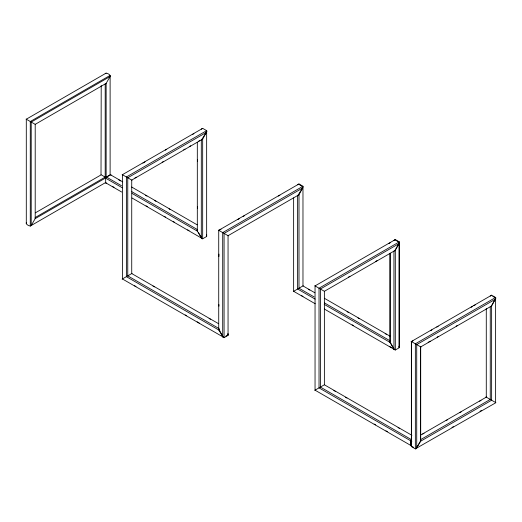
<?xml version="1.0" encoding="UTF-8"?>
<svg xmlns="http://www.w3.org/2000/svg" width="522" height="522" viewBox="0 0 522 522"><rect width="100%" height="100%" fill="white"/><g stroke="black" fill="none" stroke-linecap="round" stroke-linejoin="round"><path stroke-width="0.78" d="M410.931 440.431L410.899 445.259M197.114 229.745L197.316 231.096L201.988 238.717L202.673 238.782L206.653 236.486L206.653 234.907M197.394 230.045L197.531 230.972M218.522 328.606L218.725 329.963L223.39 337.577L224.075 337.649L228.055 335.346L228.055 333.767M218.796 328.906L222.522 336.044M26.296 222.672C25.186 224.186 30.459 227.227 31.216 225.511L35.202 218.614L35.202 217.53L105.196 177.115L105.196 83.938L106.136 83.396L110.116 76.499C111.225 74.985 105.953 71.938 105.196 73.654M201.303 237.993L201.303 139.922L202.673 139.126L206.934 131.276L206.653 130.65L202.673 128.353L201.303 129.143M399.297 346.125L399.297 347.704L395.311 350.008L393.94 349.211L393.94 251.141L395.311 250.351L399.578 242.502L399.297 241.869L395.311 239.572L393.94 240.361M411.369 444.985L411.369 446.571L415.349 448.868L416.034 448.803L420.699 441.181L420.699 439.602L490.262 399.434L490.262 306.753L491.633 305.957L495.9 298.108L495.619 297.481L491.633 295.184L490.262 295.974M411.584 445.109L411.584 446.199L411.584 341.649L412.98 340.84M416.902 447.263L420.484 441.057L420.484 439.968M302.76 187.718L298.042 195.202M491.424 305.833L495.404 298.943M297.625 184.755L298.995 183.959L302.975 186.263L303.256 186.889L298.995 194.739L297.625 195.528L297.625 289.005L315.112 299.106M394.893 250.508L399.082 243.33L399.082 242.241L399.082 347.339L399.082 346.249M416.504 447.954L415.766 448.542M206.438 236.114L206.438 235.024M227.84 334.98L227.84 333.891M390.175 341.107L390.175 342.197L390.175 253.157M298.042 184.599L298.78 184.331L302.094 186.25M490.687 295.817L491.424 295.556M106.136 73.113L26.296 119.205L26.296 223.755M110.116 76.499L31.216 122.05L31.216 225.511M35.333 212.852L101.209 174.818L106.136 177.663L106.136 83.396L35.202 124.347L35.202 218.614L106.136 177.663M106.351 183.176A0.966 0.561 -60 0 1 105.666 182.778L105.666 178.178A0.966 0.561 -60 0 1 106.351 176.997L110.331 174.694L122.735 181.858M106.351 177.239L109.666 175.327M105.966 182.361L30.276 226.052L30.276 121.509L110.116 75.409L110.116 175.255M202.673 128.353L122.402 174.694L122.402 278.95L223.657 337.316M142.924 163.092L145.025 161.879M165.337 150.153L166.74 149.344M192.52 134.461L193.903 133.665M206.653 132.229L127.753 177.787L127.753 275.857L218.725 328.377M134.95 177.976L136.392 177.147M162.12 162.29L163.51 161.487M183.679 149.847L185.069 149.044M189.245 146.636L190.634 145.827M198.282 141.416L199.672 140.607M122.122 279.113L132.02 273.397M298.995 183.959L218.725 230.306L218.725 329.963L126.383 276.647L126.383 176.991L206.653 130.65L206.653 236.486M219.638 230.026L221.041 229.217M237.849 219.514L239.246 218.705M243.161 216.441L244.544 215.645M278.467 196.057L279.87 195.248M302.975 186.263L222.705 232.603L222.705 336.86M293.357 291.472L303.256 285.756M225.85 336.129L227.181 335.359M395.311 239.572L315.047 285.912L315.047 390.169L411.369 445.781A0.966 0.561 -60 0 1 410.683 445.383L410.683 440.783A0.966 0.561 -60 0 1 411.369 439.602L320.397 387.076L320.397 289.005L399.297 243.454M388.799 243.585L390.195 242.776M348.507 277.13L349.897 276.327M375.625 261.47L377.021 260.667M314.759 390.332L324.664 384.616M491.633 295.184L411.369 341.525L411.369 446.571M430.493 330.733L431.89 329.924M436.797 327.092L438.193 326.283M471.112 307.282L472.514 306.473M473.872 305.69L475.255 304.887M495.619 297.481L415.349 343.822L415.349 448.868L495.9 402.69L486.002 396.974L486.282 397.138L486.282 308.515M428.138 342.373L430.219 341.173M437.175 337.153L438.565 336.351M456.169 326.191L457.54 325.395M420.81 434.937L486.282 397.138M422.683 434.108L424.053 433.312M446.16 420.549L447.55 419.747M459.738 412.713L461.109 411.923M479.633 401.222L481.01 400.433M451.98 427.472L453.383 426.663M479.992 411.297L481.395 410.488M201.72 139.589L206.438 132.112L206.438 131.022M202.458 238.41L201.988 238.365M395.102 349.636L394.156 349.087M395.102 239.944L398.416 241.862M492.748 296.32L494.739 297.468M26.1 119.094L35.392 124.458M122.122 174.531L132.02 180.247M218.437 230.143L228.342 235.859M314.759 285.749L324.664 291.465M411.082 341.362L420.986 347.078M131.694 187.033L197.166 224.832M314.864 292.783L302.975 285.919L302.975 187.842L224.075 233.393L224.075 337.649M324.338 298.251L390.495 336.449M118.442 179.627L120.693 180.925M145.56 195.28L146.943 196.083M154.538 200.468L155.921 201.264M169.05 208.846L170.426 209.642M308.3 289.24L309.683 290.036M347.071 311.627L348.461 312.424M358.02 317.95L359.423 318.753M385.158 333.61L386.541 334.413M106.351 176.997L121.509 185.747M131.851 191.718L197.316 229.517M314.153 296.966L298.995 288.216L298.995 194.739L228.055 235.696L228.055 335.346M324.488 302.936L389.96 340.736L389.96 342.321L393.94 349.211M101.014 174.707L101.209 85.523M105.666 178.178L122.331 187.803M132.046 193.414L197.316 231.096L197.316 142.297M324.208 304.352L389.96 342.321L389.96 253.49M112.615 186.543L114.011 187.346M146.075 205.857L147.458 206.66M164.156 216.297L165.546 217.1M173.206 221.524L174.596 222.333M187.652 229.869L189.042 230.665M301.592 295.648L302.995 296.457M352.213 324.873L353.616 325.682M389.281 346.275L391.585 347.606M105.666 182.778L121.704 192.037M132.001 197.982L202.673 238.782L202.673 139.126L131.733 180.083L131.733 273.561L218.568 323.692M315.236 303.771L293.638 291.302L293.638 197.903M324.286 308.998L395.311 350.008L395.311 250.351L324.377 291.302L324.377 384.779L411.904 435.315M152.985 286.076L154.368 286.872M209.074 318.453L210.457 319.255M333.832 390.489L335.274 391.317M345.577 397.268L346.96 398.064M398.077 427.577L399.461 428.373M410.475 440.418L411.865 441.221M410.683 440.783L319.027 387.872L319.027 288.216L399.297 241.869L399.297 347.704M134.572 285.723L135.974 286.539M185.193 314.949L186.595 315.764M197.146 321.852L199.234 323.059M374.163 424.053L375.553 424.856M385.947 430.859L387.331 431.655M412.243 446.584L413.574 447.347M223.39 337.232L222.92 336.736M390.573 342.882L393.758 348.402M198.327 232.355L201.114 237.177M495.619 402.527L495.619 299.067L416.719 344.618L416.719 448.078M420.484 346.791L420.484 441.057M218.94 254.097L218.94 256.465M218.94 304.594L218.94 306.166M218.94 328.26L218.94 329.839M197.531 159.902L197.531 161.461M197.531 206.764L197.531 208.324M110.331 174.694A0.966 0.561 -60 0 1 111.016 175.092M491.633 305.957L420.699 346.915L420.699 441.181L491.633 400.23L491.633 305.957"/></g></svg>
